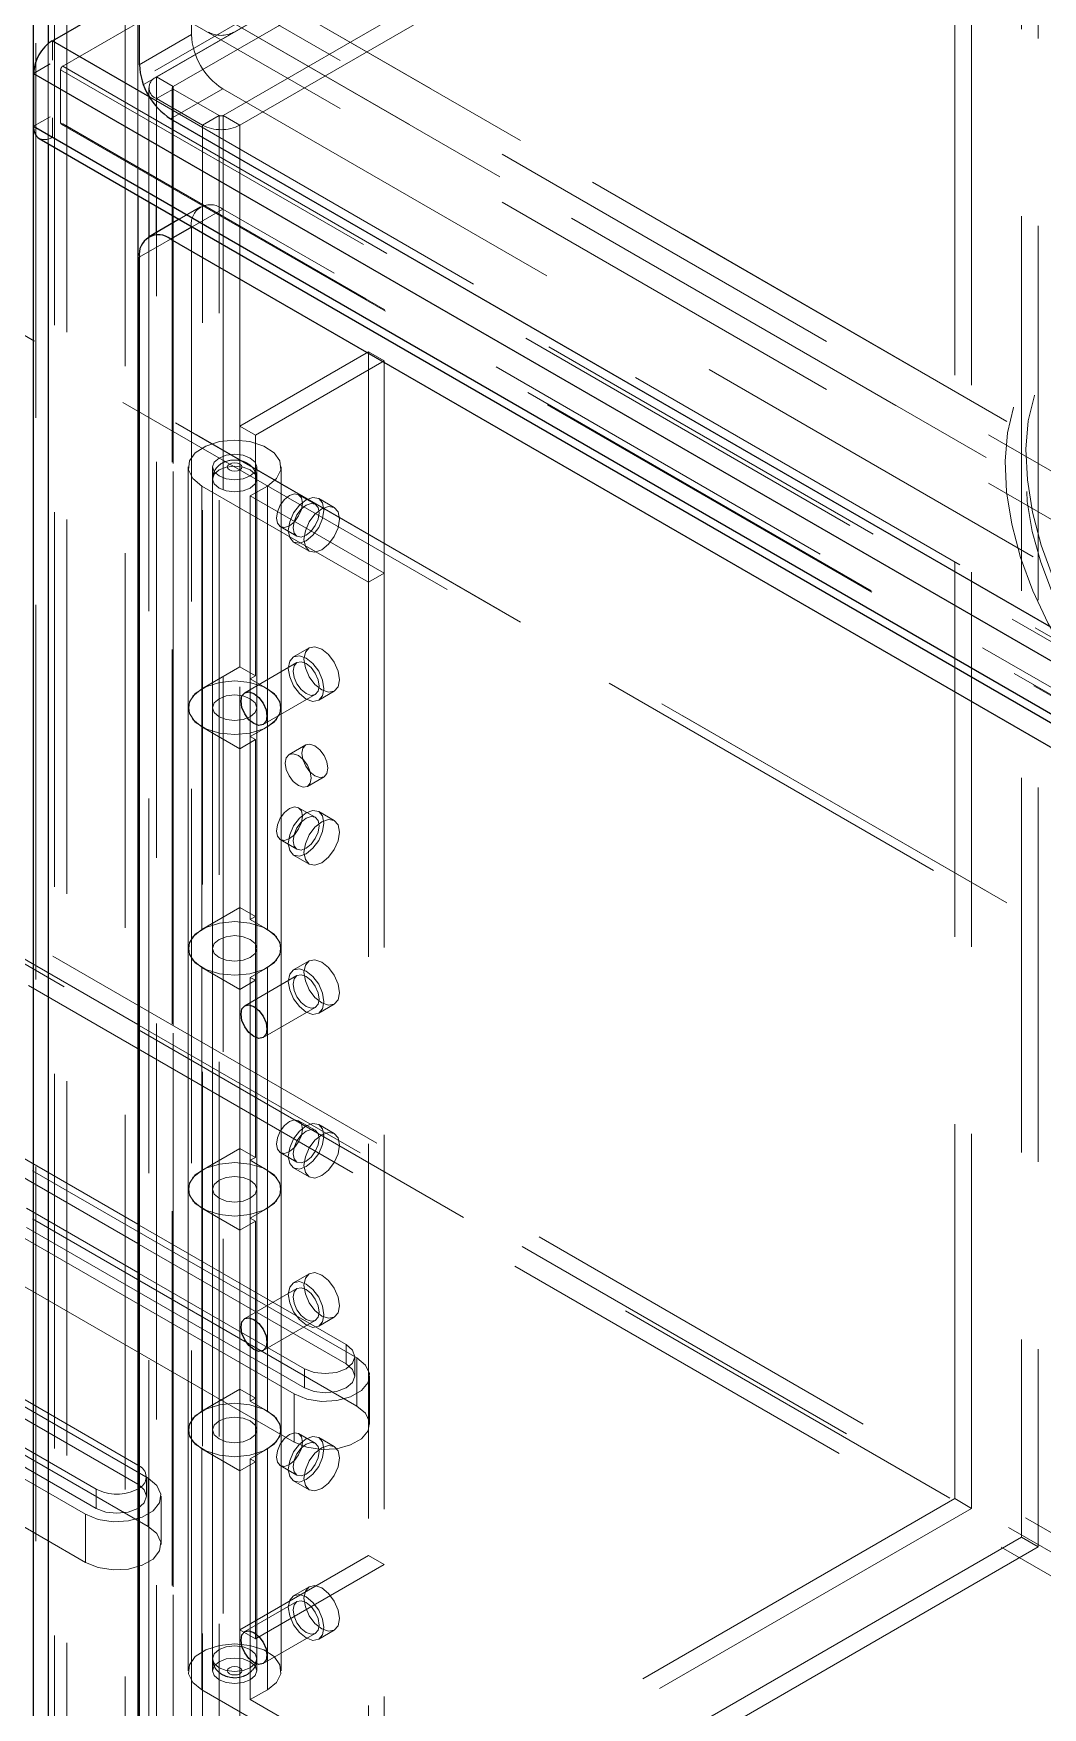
# Model space of a CAD drawing. Header units: millimetres. Extents: x 108 to 5832, y 144 to 4056.
# Drawn here: x 4300.9 to 4369.4, y 2951.1 to 3064.7 of the extents above; entities that cross this region are included whole.
import ezdxf

# ---------------------------------------------------------------- set-up
doc = ezdxf.new("R2010")
doc.units = ezdxf.units.MM
doc.header["$LTSCALE"] = 20
doc.linetypes.add('HIDDEN', pattern=[1.905, 1.27, -0.635])

msp = doc.modelspace()

# ---------------------------------------------------------------- linework, layer by layer
at = {"color": 1, "linetype": 'HIDDEN', "lineweight": 18}
for p, q in [((4302.37, 3451.31), (4302.37, 2941.79)), ((4303.22, 3450.82), (4303.22, 2941.3)), ((4307.18, 3448.53), (4307.18, 2939.01)), ((4301.1, 3445.02), (4301.1, 2935.5)), ((5290.9, 2505.01), (4110.04, 3186.71)), ((5289.49, 2502.56), (4108.62, 3184.26)), ((4311.67, 3180.56), (4311.67, 3064.62)), ((5317.77, 2489.49), (4136.91, 3171.2)), ((5316.36, 2487.05), (4135.49, 3168.75)), ((5289.49, 2473.17), (4108.62, 3154.87)), ((4109.04, 3153.95), (5289.9, 2472.25)), ((5290.9, 2472.35), (4110.04, 3154.05)), ((5344.64, 2472.35), (4180.75, 3144.25)), ((5344.64, 2469.08), (4180.75, 3140.99)), ((4308.03, 2997.46), (4115.83, 3108.41)), ((5281.15, 2437), (4116.97, 3109.07)), ((4116.05, 3107.96), (4308.03, 2997.14)), ((5279.51, 2435), (4116.05, 3106.66)), ((4302.93, 3062.47), (4364.17, 3097.82)), ((4364.17, 3093.9), (4302.93, 3058.55)), ((4363.46, 3093), (4302.23, 3057.65)), ((4363.46, 3093), (4309.3, 3061.74)), ((4364.59, 3092.35), (4310.43, 3061.08)), ((4363.46, 2965.3), (4363.46, 3093)), ((4364.59, 2964.64), (4364.59, 3092.35)), ((4313.82, 3059.12), (4367.99, 3090.39)), ((4367.99, 3090.39), (4367.99, 2962.68)), ((4314.96, 3058.47), (4369.12, 3089.74)), ((4369.12, 3089.74), (4369.12, 2962.03)), ((4308.03, 3067.53), (4308.03, 3053.7)), ((4301.94, 3063.99), (4301.94, 3057.21)), ((4302.23, 3062.88), (4302.23, 3064.19)), ((4311.67, 3064.62), (4308.13, 3062.57)), ((4302.09, 3062.63), (4300.95, 3061.98)), ((5214.25, 2536.05), (4302.79, 3062.23)), ((4302.79, 3058.63), (4302.79, 3062.23)), ((4302.93, 3062.47), (5214.4, 2536.3)), ((4310.43, 3061.08), (4309.3, 3061.74)), ((4309.3, 2934.03), (4309.3, 3061.74)), ((4308.77, 3061), (4308.77, 3053.27)), ((4308.81, 3060.39), (4484.23, 2959.12)), ((4310.43, 3060.92), (4309.3, 3060.27)), ((4310.25, 3058.9), (4313.79, 3060.94)), ((4310.37, 3061), (4310.37, 2933.29)), ((4310.43, 2933.38), (4310.43, 3061.08)), ((4313.54, 3059.12), (4310.43, 3060.92)), ((4310.43, 3060.92), (4310.43, 2933.21)), ((4313.79, 3060.94), (4486.32, 2961.34)), ((4312.41, 3058.47), (4309.3, 3060.27)), ((4309.3, 3052.96), (4309.3, 3060.27)), ((4302.09, 3059.04), (4300.95, 3058.39)), ((4302.23, 3058.96), (4302.23, 3057.65)), ((4302.79, 3058.63), (5214.25, 2532.46)), ((4302.83, 3058.54), (5214.3, 2532.37)), ((5214.4, 2532.38), (4302.93, 3058.55)), ((4313.54, 3059.12), (4312.41, 3058.47)), ((4312.41, 2930.76), (4312.41, 3058.47)), ((4313.54, 2931.42), (4313.54, 3059.12)), ((4313.82, 3059.12), (4314.96, 3058.47)), ((4313.82, 3059.12), (4313.82, 2931.42)), ((4314.96, 3058.47), (4314.96, 3016.17)), ((5214.4, 2531.07), (4302.23, 3057.65)), ((4312.29, 3052.92), (4310.83, 3052.08)), ((4313.79, 3052.78), (4311.71, 3051.57)), ((4486.32, 2953.17), (4313.79, 3052.78)), ((4308.13, 3049.51), (4311.67, 3051.55)), ((4309.3, 2932.56), (4309.3, 3051.2)), ((4311.67, 3051.55), (4311.67, 2935.6)), ((4308.77, 3050.89), (4308.77, 2933.29)), ((4323.69, 3043.1), (4314.96, 3038.06)), ((4324.75, 3042.49), (4316.02, 3037.44)), ((4323.69, 3043.1), (4324.75, 3042.49)), ((4323.69, 3027.46), (4323.69, 3043.1)), ((4324.75, 3028.08), (4324.75, 3042.49)), ((4314.96, 3038.06), (4316.02, 3037.44)), ((4314.96, 3038.06), (4314.96, 3021.73)), ((4316.02, 3037.44), (4316.02, 3021.11)), ((4311.45, 3035.28), (4311.45, 3018.95)), ((4313.1, 3035.28), (4313.1, 3018.95)), ((4313.1, 3034.46), (4313.1, 2954.44)), ((4316.1, 3018.95), (4316.1, 3035.28)), ((4316.1, 2954.44), (4316.1, 3034.46)), ((4317.75, 3018.95), (4317.75, 3035.28)), ((4312.37, 3017.66), (4312.37, 3033.99)), ((4312.37, 3033.99), (4323.69, 3027.46)), ((4315.66, 3033.32), (4316.83, 3033.99)), ((4315.66, 3033.32), (4324.75, 3028.08)), ((4315.66, 3016.99), (4315.66, 3033.32)), ((4316.83, 3033.99), (4316.83, 3017.66)), ((4320.07, 3032.75), (4318.94, 3033.4)), ((4321.36, 3032.53), (4320.3, 3033.14)), ((4317.69, 3031.24), (4318.82, 3030.58)), ((4318.6, 3030.19), (4319.66, 3029.58)), ((4323.69, 3027.46), (4324.75, 3028.08)), ((4323.69, 3027.46), (4323.69, 2945.81)), ((4324.75, 3028.08), (4324.75, 2946.42)), ((4308.03, 2983.91), (4237.32, 3024.73)), ((4234.49, 3023.1), (4308.03, 2980.65)), ((4308.03, 2982.6), (4237.32, 3023.43)), ((4322.88, 2974.85), (4238.02, 3023.83)), ((4319.66, 3023.02), (4318.6, 3022.4)), ((4234.49, 3021.79), (4319.34, 2972.81)), ((4314.96, 3021.73), (4312.37, 3020.24)), ((4314.96, 3021.73), (4316.02, 3021.11)), ((4318.82, 3022.01), (4315.29, 3019.97)), ((4233.78, 3021.38), (4318.63, 2972.4)), ((4322.88, 2971.58), (4238.02, 3020.57)), ((4316.02, 3021.11), (4315.66, 3020.91)), ((4315.66, 3020.91), (4316.83, 3020.24)), ((4312.37, 3020.24), (4312.37, 3003.9)), ((4316.54, 3017.81), (4320.07, 3019.85)), ((4316.83, 3003.9), (4316.83, 3020.24)), ((4320.3, 3019.46), (4321.36, 3020.07)), ((4311.45, 3018.95), (4311.45, 3002.62)), ((4313.1, 3018.95), (4313.1, 3002.62)), ((4316.1, 3002.62), (4316.1, 3018.95)), ((4317.75, 3002.62), (4317.75, 3018.95)), ((4233.78, 3018.12), (4318.63, 2969.13)), ((4314.96, 3016.17), (4312.37, 3017.66)), ((4315.66, 3016.99), (4316.83, 3017.66)), ((4308.03, 2967.58), (4223.17, 3016.57)), ((4314.96, 3016.17), (4316.02, 3016.79)), ((4314.96, 2999.84), (4314.96, 3016.17)), ((4316.02, 3016.79), (4315.66, 3016.99)), ((4315.66, 3016.99), (4315.66, 3004.58)), ((4316.02, 3000.46), (4316.02, 3016.79)), ((4319.42, 3016.43), (4318.29, 3015.78)), ((4220.34, 3014.93), (4305.2, 2965.95)), ((4308.03, 2966.28), (4223.17, 3015.26)), ((4308.73, 2966.68), (4223.88, 3015.67)), ((4319.54, 3013.61), (4320.67, 3014.26)), ((4219.64, 3013.22), (4304.49, 2964.24)), ((4220.34, 3013.63), (4305.2, 2964.64)), ((4308.73, 2963.42), (4223.88, 3012.4)), ((4320.07, 3011.52), (4318.94, 3012.17)), ((4321.36, 3011.3), (4320.3, 3011.91)), ((4219.64, 3009.95), (4304.49, 2960.97)), ((4317.69, 3010.01), (4318.82, 3009.35)), ((4318.6, 3008.96), (4319.66, 3008.35)), ((4312.37, 3003.9), (4314.96, 3005.39)), ((4314.96, 3005.39), (4316.02, 3004.78)), ((4315.66, 3004.58), (4316.02, 3004.78)), ((4315.66, 3004.58), (4316.83, 3003.9)), ((4311.45, 3002.62), (4311.45, 2986.29)), ((4313.1, 3002.62), (4313.1, 2986.29)), ((4316.1, 2986.29), (4316.1, 3002.62)), ((4317.75, 2986.29), (4317.75, 3002.62)), ((4312.37, 2985), (4312.37, 3001.33)), ((4312.37, 3001.33), (4314.96, 2999.84)), ((4315.66, 3000.66), (4316.83, 3001.33)), ((4316.83, 3001.33), (4316.83, 2985)), ((4319.66, 3001.79), (4318.6, 3001.17)), ((4314.96, 2999.84), (4316.02, 3000.46)), ((4318.82, 3000.78), (4315.29, 2998.74)), ((4315.66, 3000.66), (4316.02, 3000.46)), ((4315.66, 2984.33), (4315.66, 3000.66)), ((4316.02, 3000.46), (4316.02, 2988.45)), ((4314.96, 2999.84), (4314.96, 2989.06)), ((4314.96, 2999.84), (4314.96, 2983.51)), ((4316.54, 2996.58), (4320.07, 2998.62)), ((4320.3, 2998.23), (4321.36, 2998.84)), ((5280.01, 2436.35), (4308.13, 2997.4)), ((4308.13, 2997.08), (5279.51, 2436.31)), ((4320.07, 2990.29), (4318.94, 2990.94)), ((4321.36, 2990.07), (4320.3, 2990.68)), ((4314.96, 2989.06), (4312.37, 2987.57)), ((4314.96, 2989.06), (4316.02, 2988.45)), ((4317.69, 2988.78), (4318.82, 2988.12)), ((4316.02, 2988.45), (4315.66, 2988.25)), ((4315.66, 2988.25), (4316.83, 2987.57)), ((4318.6, 2987.73), (4319.66, 2987.12)), ((4312.37, 2987.57), (4312.37, 2971.24)), ((4316.83, 2971.24), (4316.83, 2987.57)), ((4311.45, 2986.29), (4311.45, 2969.96)), ((4313.1, 2986.29), (4313.1, 2969.96)), ((4316.1, 2969.96), (4316.1, 2986.29)), ((4317.75, 2969.96), (4317.75, 2986.29)), ((4314.96, 2983.51), (4312.37, 2985)), ((4315.66, 2984.33), (4316.83, 2985)), ((4316.02, 2984.12), (4315.66, 2984.33)), ((4315.66, 2984.33), (4315.66, 2971.92)), ((4322.17, 2975.75), (4308.13, 2983.85)), ((4314.96, 2983.51), (4316.02, 2984.12)), ((4314.96, 2967.18), (4314.96, 2983.51)), ((4316.02, 2967.79), (4316.02, 2984.12)), ((4322.17, 2974.44), (4308.13, 2982.54)), ((4308.13, 2980.58), (4319.34, 2974.11)), ((4319.66, 2980.56), (4318.6, 2979.94)), ((4318.82, 2979.55), (4315.29, 2977.51)), ((4316.54, 2975.35), (4320.07, 2977.39)), ((4320.3, 2977), (4321.36, 2977.61)), ((4322.17, 2974.44), (4322.17, 2975.75)), ((4319.34, 2972.81), (4319.34, 2974.11)), ((4322.75, 2973.62), (4322.75, 2974.93)), ((4322.88, 2971.58), (4322.88, 2974.85)), ((4323.75, 2970.36), (4323.75, 2973.62)), ((4312.37, 2971.24), (4314.96, 2972.73)), ((4314.96, 2972.73), (4316.02, 2972.12)), ((4315.66, 2971.92), (4316.02, 2972.12)), ((4315.66, 2971.92), (4316.83, 2971.24)), ((4318.63, 2969.13), (4318.63, 2972.4)), ((4311.45, 2969.96), (4311.45, 2953.63)), ((4313.1, 2969.96), (4313.1, 2953.63)), ((4316.1, 2953.63), (4316.1, 2969.96)), ((4317.75, 2953.63), (4317.75, 2969.96)), ((4320.07, 2969.06), (4318.94, 2969.71)), ((4321.36, 2968.84), (4320.3, 2969.45)), ((4312.37, 2952.34), (4312.37, 2968.67)), ((4312.37, 2968.67), (4314.96, 2967.18)), ((4316.83, 2968.67), (4315.66, 2968)), ((4316.83, 2968.67), (4316.83, 2952.34)), ((4314.96, 2967.18), (4316.02, 2967.79)), ((4314.96, 2967.18), (4314.96, 2956.4)), ((4314.96, 2967.18), (4314.96, 2930.76)), ((4315.66, 2968), (4316.02, 2967.79)), ((4315.66, 2951.67), (4315.66, 2968)), ((4316.02, 2967.79), (4316.02, 2955.79)), ((4317.69, 2967.55), (4318.82, 2966.89)), ((4308.61, 2965.46), (4308.61, 2966.77)), ((4308.73, 2963.42), (4308.73, 2966.68)), ((4318.6, 2966.5), (4319.66, 2965.89)), ((4305.2, 2964.64), (4305.2, 2965.95)), ((4309.3, 2934.03), (4363.46, 2965.3)), ((4309.61, 2962.19), (4309.61, 2965.46)), ((4363.46, 2965.3), (4364.59, 2964.64)), ((4304.49, 2960.97), (4304.49, 2964.24)), ((4310.43, 2933.38), (4364.59, 2964.64)), ((4367.99, 2962.68), (4313.82, 2931.42)), ((4369.12, 2962.03), (4367.99, 2962.68)), ((4369.12, 2962.03), (4314.96, 2930.76)), ((4314.96, 2956.4), (4323.69, 2961.44)), ((4316.02, 2955.79), (4324.75, 2960.83)), ((4323.69, 2961.44), (4324.75, 2960.83)), ((4319.66, 2959.33), (4318.6, 2958.71)), ((4318.82, 2958.32), (4315.29, 2956.28)), ((4316.02, 2955.79), (4314.96, 2956.4)), ((4316.54, 2954.12), (4320.07, 2956.16)), ((4320.3, 2955.77), (4321.36, 2956.38)), ((4323.69, 2945.81), (4312.37, 2952.34)), ((4315.66, 2951.67), (4316.83, 2952.34)), ((4324.75, 2946.42), (4315.66, 2951.67))]:
    msp.add_line(p, q, dxfattribs=at)
at = {"color": 7, "linetype": 'Continuous', "lineweight": 25}
for p, q in [((4300.95, 2929.54), (4300.95, 3448.86)), ((4308.13, 3178.52), (4308.13, 3062.57)), ((4302.23, 3064.19), (4308.13, 3067.59)), ((4300.95, 3061.98), (5213.12, 2535.4)), ((4300.95, 3061.98), (4300.95, 3058.39)), ((4300.95, 3058.39), (5213.12, 2531.81)), ((4310.25, 3058.9), (4482.79, 2959.3)), ((4301.33, 3057.56), (5213.5, 2530.98)), ((4308.03, 3053.7), (4308.03, 2938.52)), ((4308.77, 3053.27), (4308.77, 3050.89)), ((4310.83, 3052.08), (4308.75, 3050.88)), ((4482.79, 2951.13), (4310.25, 3050.73)), ((4308.13, 3049.51), (4308.13, 2933.56)), ((4308.13, 2983.85), (4308.03, 2983.91)), ((4308.13, 2982.54), (4308.03, 2982.6)), ((4308.03, 2980.65), (4308.13, 2980.58)), ((4308.13, 2967.52), (4308.03, 2967.58)), ((4308.13, 2966.21), (4308.03, 2966.28)), ((4308.03, 2965.95), (4308.13, 2966.02))]:
    msp.add_line(p, q, dxfattribs=at)
at = {"color": 8, "linetype": 'Continuous', "lineweight": 25}
for p, q in [((4301.94, 3186.22), (4301.94, 3063.99)), ((4302.23, 3064.19), (4308.81, 3060.39)), ((4301.94, 3057.21), (4301.94, 2935.01)), ((4309.3, 3051.2), (4309.3, 3052.96)), ((4311.71, 3051.57), (4310.25, 3050.73)), ((4308.13, 2997.4), (4308.03, 2997.46)), ((4308.03, 2997.14), (4308.13, 2997.08))]:
    msp.add_line(p, q, dxfattribs=at)
at = {"color": 1, "linetype": 'HIDDEN', "lineweight": 18, "flags": 128}
for points in [[(4392.31, 3023.11), (4392.09, 3025.25), (4391.62, 3027.48), (4390.9, 3029.74), (4389.96, 3031.99), (4388.82, 3034.19), (4387.49, 3036.28), (4386.01, 3038.22), (4384.4, 3039.98), (4382.72, 3041.5), (4380.97, 3042.76), (4379.22, 3043.74), (4377.49, 3044.41), (4375.82, 3044.76), (4374.24, 3044.77), (4372.8, 3044.46), (4371.51, 3043.82), (4370.41, 3042.88), (4369.52, 3041.64), (4368.87, 3040.14), (4368.45, 3038.41), (4368.29, 3036.48), (4368.39, 3034.41), (4368.74, 3032.22), (4369.33, 3029.97), (4370.16, 3027.7), (4371.21, 3025.47), (4372.45, 3023.32), (4373.86, 3021.3), (4375.4, 3019.45), (4377.05, 3017.81), (4378.77, 3016.41), (4380.53, 3015.28), (4382.27, 3014.46), (4383.98, 3013.95), (4385.61, 3013.77), (4387.12, 3013.92), (4388.49, 3014.39), (4389.69, 3015.19), (4390.68, 3016.28), (4391.46, 3017.65), (4391.99, 3019.27), (4392.28, 3021.1), (4392.31, 3023.11)], [(4390.9, 3022.3), (4390.68, 3024.43), (4390.2, 3026.66), (4389.49, 3028.92), (4388.55, 3031.18), (4387.4, 3033.37), (4386.07, 3035.46), (4384.59, 3037.41), (4382.99, 3039.16), (4381.3, 3040.68), (4379.56, 3041.95), (4377.81, 3042.92), (4376.07, 3043.59), (4374.4, 3043.94), (4372.83, 3043.96), (4371.38, 3043.64), (4370.1, 3043.01), (4369, 3042.06), (4368.11, 3040.82), (4367.45, 3039.32), (4367.04, 3037.59), (4366.88, 3035.67), (4366.97, 3033.59), (4367.32, 3031.4), (4367.92, 3029.15), (4368.75, 3026.89), (4369.8, 3024.66), (4371.04, 3022.51), (4372.44, 3020.48), (4373.99, 3018.63), (4375.64, 3016.99), (4377.36, 3015.59), (4379.11, 3014.47), (4380.86, 3013.64), (4382.57, 3013.13), (4384.19, 3012.95), (4385.71, 3013.1), (4387.08, 3013.58), (4388.27, 3014.37), (4389.27, 3015.46), (4390.04, 3016.84), (4390.58, 3018.46), (4390.87, 3020.29), (4390.9, 3022.3)], [(4389.49, 3023.02), (4389.28, 3025), (4388.82, 3027.07), (4388.13, 3029.16), (4387.23, 3031.24), (4386.13, 3033.26), (4384.86, 3035.16), (4383.45, 3036.9), (4381.93, 3038.45), (4380.35, 3039.77), (4378.73, 3040.82), (4377.11, 3041.58), (4375.54, 3042.03), (4374.04, 3042.16), (4372.66, 3041.98), (4371.42, 3041.47), (4370.36, 3040.67), (4369.5, 3039.57), (4368.86, 3038.22), (4368.45, 3036.64), (4368.29, 3034.86), (4368.38, 3032.94), (4368.72, 3030.91), (4369.29, 3028.83), (4370.09, 3026.73), (4371.09, 3024.68), (4372.28, 3022.72), (4373.62, 3020.89), (4375.09, 3019.24), (4376.65, 3017.8), (4378.26, 3016.62), (4379.88, 3015.71), (4381.48, 3015.1), (4383.02, 3014.81), (4384.46, 3014.83), (4385.78, 3015.18), (4386.93, 3015.83), (4387.89, 3016.79), (4388.64, 3018.01), (4389.17, 3019.49), (4389.45, 3021.17), (4389.49, 3023.02)], [(4312.37, 3033.99), (4311.76, 3034.49), (4311.47, 3035.08), (4311.53, 3035.69), (4311.93, 3036.25), (4312.64, 3036.7), (4313.56, 3037), (4314.6, 3037.1), (4315.64, 3037), (4316.57, 3036.7), (4317.27, 3036.25), (4317.67, 3035.69), (4317.73, 3035.08), (4317.44, 3034.49), (4316.83, 3033.99)], [(4313.54, 3035.89), (4313.22, 3035.61), (4313.1, 3035.28), (4313.22, 3034.95), (4313.54, 3034.67), (4314.03, 3034.48), (4314.6, 3034.41), (4315.18, 3034.48), (4315.66, 3034.67), (4315.99, 3034.95), (4316.1, 3035.28), (4315.99, 3035.61), (4315.66, 3035.89), (4315.18, 3036.08), (4314.6, 3036.15), (4314.03, 3036.08), (4313.54, 3035.89)], [(4315.66, 3035.08), (4315.99, 3034.8), (4316.1, 3034.46), (4315.99, 3034.13), (4315.66, 3033.85), (4315.18, 3033.66), (4314.6, 3033.6), (4314.03, 3033.66), (4313.54, 3033.85), (4313.22, 3034.13), (4313.1, 3034.46), (4313.22, 3034.8), (4313.54, 3035.08), (4314.03, 3035.26), (4314.6, 3035.33), (4315.18, 3035.26), (4315.66, 3035.08)], [(4314.96, 3035.08), (4314.79, 3035.01), (4314.6, 3034.99), (4314.41, 3035.01), (4314.25, 3035.08), (4314.14, 3035.17), (4314.1, 3035.28), (4314.14, 3035.39), (4314.25, 3035.48), (4314.41, 3035.55), (4314.6, 3035.57), (4314.79, 3035.55), (4314.96, 3035.48), (4315.06, 3035.39), (4315.1, 3035.28), (4315.06, 3035.17), (4314.96, 3035.08)], [(4319.2, 3032.83), (4319.13, 3033.18), (4318.94, 3033.4), (4318.65, 3033.46), (4318.31, 3033.34), (4317.98, 3033.07), (4317.69, 3032.68), (4317.5, 3032.24), (4317.43, 3031.81), (4317.5, 3031.46), (4317.69, 3031.24), (4317.98, 3031.18), (4318.31, 3031.3), (4318.65, 3031.57), (4318.94, 3031.96), (4319.13, 3032.4), (4319.2, 3032.83)], [(4318.24, 3030.97), (4318.34, 3031.56), (4318.6, 3032.16), (4318.99, 3032.68), (4319.45, 3033.05), (4319.91, 3033.21), (4320.3, 3033.14), (4320.56, 3032.84), (4320.65, 3032.36), (4320.56, 3031.78), (4320.3, 3031.18), (4319.91, 3030.65), (4319.45, 3030.28), (4318.99, 3030.12), (4318.6, 3030.19), (4318.34, 3030.49), (4318.24, 3030.97)], [(4319.45, 3032.69), (4319.11, 3032.41), (4318.82, 3032.03), (4318.63, 3031.59), (4318.56, 3031.16), (4318.63, 3030.8), (4318.82, 3030.58), (4319.11, 3030.53), (4319.45, 3030.65), (4319.78, 3030.92), (4320.07, 3031.31), (4320.26, 3031.75), (4320.33, 3032.18), (4320.26, 3032.53), (4320.07, 3032.75), (4319.78, 3032.8), (4319.45, 3032.69)], [(4319.3, 3030.36), (4319.4, 3030.94), (4319.66, 3031.55), (4320.05, 3032.07), (4320.51, 3032.44), (4320.97, 3032.6), (4321.36, 3032.53), (4321.62, 3032.23), (4321.71, 3031.75), (4321.62, 3031.16), (4321.36, 3030.56), (4320.97, 3030.04), (4320.51, 3029.67), (4320.05, 3029.51), (4319.66, 3029.58), (4319.4, 3029.88), (4319.3, 3030.36)], [(4321.71, 3020.85), (4321.62, 3021.43), (4321.36, 3022.03), (4320.97, 3022.56), (4320.51, 3022.93), (4320.05, 3023.09), (4319.66, 3023.02), (4319.4, 3022.72), (4319.3, 3022.24), (4319.4, 3021.65), (4319.66, 3021.05), (4320.05, 3020.53), (4320.51, 3020.16), (4320.97, 3020), (4321.36, 3020.07), (4321.62, 3020.37), (4321.71, 3020.85)], [(4320.65, 3020.24), (4320.56, 3020.82), (4320.3, 3021.42), (4319.91, 3021.95), (4319.45, 3022.32), (4318.99, 3022.48), (4318.6, 3022.4), (4318.34, 3022.1), (4318.24, 3021.62), (4318.34, 3021.04), (4318.6, 3020.44), (4318.99, 3019.91), (4319.45, 3019.54), (4319.91, 3019.38), (4320.3, 3019.46), (4320.56, 3019.76), (4320.65, 3020.24)], [(4318.56, 3021.44), (4318.63, 3021.79), (4318.82, 3022.01), (4319.11, 3022.07), (4319.45, 3021.95), (4319.78, 3021.68), (4320.07, 3021.29), (4320.26, 3020.85), (4320.33, 3020.42), (4320.26, 3020.07), (4320.07, 3019.85), (4319.78, 3019.79), (4319.45, 3019.91), (4319.11, 3020.18), (4318.82, 3020.57), (4318.63, 3021.01), (4318.56, 3021.44)], [(4316.83, 3017.66), (4317.44, 3018.16), (4317.73, 3018.75), (4317.67, 3019.35), (4317.27, 3019.92), (4316.57, 3020.37), (4315.64, 3020.67), (4314.6, 3020.77), (4313.56, 3020.67), (4312.64, 3020.37), (4311.93, 3019.92), (4311.53, 3019.35), (4311.47, 3018.75), (4311.76, 3018.16), (4312.37, 3017.66)], [(4316.83, 3020.24), (4317.44, 3019.74), (4317.73, 3019.15), (4317.67, 3018.55), (4317.27, 3017.98), (4316.57, 3017.53), (4315.64, 3017.23), (4314.6, 3017.13), (4313.56, 3017.23), (4312.64, 3017.53), (4311.93, 3017.98), (4311.53, 3018.55), (4311.47, 3019.15), (4311.76, 3019.74), (4312.37, 3020.24)], [(4313.54, 3019.56), (4314.03, 3019.75), (4314.6, 3019.82), (4315.18, 3019.75), (4315.66, 3019.56), (4315.99, 3019.28), (4316.1, 3018.95), (4315.99, 3018.62), (4315.66, 3018.34), (4315.18, 3018.15), (4314.6, 3018.08), (4314.03, 3018.15), (4313.54, 3018.34), (4313.22, 3018.62), (4313.1, 3018.95), (4313.22, 3019.28), (4313.54, 3019.56)], [(4315.66, 3019.56), (4315.18, 3019.75), (4314.6, 3019.82), (4314.03, 3019.75), (4313.54, 3019.56), (4313.22, 3019.28), (4313.1, 3018.95), (4313.22, 3018.62), (4313.54, 3018.34), (4314.03, 3018.15), (4314.6, 3018.08), (4315.18, 3018.15), (4315.66, 3018.34), (4315.99, 3018.62), (4316.1, 3018.95), (4315.99, 3019.28), (4315.66, 3019.56)], [(4320.93, 3014.84), (4320.86, 3015.27), (4320.67, 3015.71), (4320.38, 3016.09), (4320.05, 3016.37), (4319.71, 3016.49), (4319.42, 3016.43), (4319.23, 3016.21), (4319.16, 3015.86), (4319.23, 3015.43), (4319.42, 3014.99), (4319.71, 3014.6), (4320.05, 3014.33), (4320.38, 3014.21), (4320.67, 3014.26), (4320.86, 3014.48), (4320.93, 3014.84)], [(4319.8, 3014.18), (4319.73, 3014.61), (4319.54, 3015.05), (4319.25, 3015.44), (4318.92, 3015.71), (4318.58, 3015.83), (4318.29, 3015.78), (4318.1, 3015.56), (4318.03, 3015.2), (4318.1, 3014.77), (4318.29, 3014.33), (4318.58, 3013.95), (4318.92, 3013.67), (4319.25, 3013.56), (4319.54, 3013.61), (4319.73, 3013.83), (4319.8, 3014.18)], [(4319.2, 3011.6), (4319.13, 3011.95), (4318.94, 3012.17), (4318.65, 3012.23), (4318.31, 3012.11), (4317.98, 3011.84), (4317.69, 3011.45), (4317.5, 3011.01), (4317.43, 3010.58), (4317.5, 3010.23), (4317.69, 3010.01), (4317.98, 3009.95), (4318.31, 3010.07), (4318.65, 3010.34), (4318.94, 3010.73), (4319.13, 3011.17), (4319.2, 3011.6)], [(4318.24, 3009.74), (4318.34, 3010.33), (4318.6, 3010.93), (4318.99, 3011.45), (4319.45, 3011.82), (4319.91, 3011.98), (4320.3, 3011.91), (4320.56, 3011.61), (4320.65, 3011.13), (4320.56, 3010.55), (4320.3, 3009.95), (4319.91, 3009.42), (4319.45, 3009.05), (4318.99, 3008.89), (4318.6, 3008.96), (4318.34, 3009.26), (4318.24, 3009.74)], [(4319.45, 3011.46), (4319.11, 3011.18), (4318.82, 3010.8), (4318.63, 3010.36), (4318.56, 3009.93), (4318.63, 3009.57), (4318.82, 3009.35), (4319.11, 3009.3), (4319.45, 3009.42), (4319.78, 3009.69), (4320.07, 3010.08), (4320.26, 3010.52), (4320.33, 3010.95), (4320.26, 3011.3), (4320.07, 3011.52), (4319.78, 3011.57), (4319.45, 3011.46)], [(4319.3, 3009.13), (4319.4, 3009.71), (4319.66, 3010.32), (4320.05, 3010.84), (4320.51, 3011.21), (4320.97, 3011.37), (4321.36, 3011.3), (4321.62, 3011), (4321.71, 3010.52), (4321.62, 3009.93), (4321.36, 3009.33), (4320.97, 3008.81), (4320.51, 3008.44), (4320.05, 3008.28), (4319.66, 3008.35), (4319.4, 3008.65), (4319.3, 3009.13)], [(4312.37, 3001.33), (4311.76, 3001.83), (4311.47, 3002.42), (4311.53, 3003.02), (4311.93, 3003.59), (4312.64, 3004.04), (4313.56, 3004.34), (4314.6, 3004.44), (4315.64, 3004.34), (4316.57, 3004.04), (4317.27, 3003.59), (4317.67, 3003.02), (4317.73, 3002.42), (4317.44, 3001.83), (4316.83, 3001.33)], [(4312.37, 3003.9), (4311.76, 3003.41), (4311.47, 3002.82), (4311.53, 3002.21), (4311.93, 3001.65), (4312.64, 3001.2), (4313.56, 3000.9), (4314.6, 3000.8), (4315.64, 3000.9), (4316.57, 3001.2), (4317.27, 3001.65), (4317.67, 3002.21), (4317.73, 3002.82), (4317.44, 3003.41), (4316.83, 3003.9)], [(4313.54, 3003.23), (4313.22, 3002.95), (4313.1, 3002.62), (4313.22, 3002.29), (4313.54, 3002.01), (4314.03, 3001.82), (4314.6, 3001.75), (4315.18, 3001.82), (4315.66, 3002.01), (4315.99, 3002.29), (4316.1, 3002.62), (4315.99, 3002.95), (4315.66, 3003.23), (4315.18, 3003.42), (4314.6, 3003.49), (4314.03, 3003.42), (4313.54, 3003.23)], [(4315.66, 3003.23), (4315.99, 3002.95), (4316.1, 3002.62), (4315.99, 3002.29), (4315.66, 3002.01), (4315.18, 3001.82), (4314.6, 3001.75), (4314.03, 3001.82), (4313.54, 3002.01), (4313.22, 3002.29), (4313.1, 3002.62), (4313.22, 3002.95), (4313.54, 3003.23), (4314.03, 3003.42), (4314.6, 3003.49), (4315.18, 3003.42), (4315.66, 3003.23)], [(4320.65, 2999.01), (4320.56, 2999.59), (4320.3, 3000.19), (4319.91, 3000.72), (4319.45, 3001.09), (4318.99, 3001.25), (4318.6, 3001.17), (4318.34, 3000.87), (4318.24, 3000.39), (4318.34, 2999.81), (4318.6, 2999.21), (4318.99, 2998.68), (4319.45, 2998.31), (4319.91, 2998.15), (4320.3, 2998.23), (4320.56, 2998.53), (4320.65, 2999.01)], [(4321.71, 2999.62), (4321.62, 3000.2), (4321.36, 3000.8), (4320.97, 3001.33), (4320.51, 3001.7), (4320.05, 3001.86), (4319.66, 3001.79), (4319.4, 3001.49), (4319.3, 3001.01), (4319.4, 3000.42), (4319.66, 2999.82), (4320.05, 2999.3), (4320.51, 2998.93), (4320.97, 2998.77), (4321.36, 2998.84), (4321.62, 2999.14), (4321.71, 2999.62)], [(4318.56, 3000.21), (4318.63, 3000.56), (4318.82, 3000.78), (4319.11, 3000.84), (4319.45, 3000.72), (4319.78, 3000.45), (4320.07, 3000.06), (4320.26, 2999.62), (4320.33, 2999.19), (4320.26, 2998.84), (4320.07, 2998.62), (4319.78, 2998.56), (4319.45, 2998.68), (4319.11, 2998.95), (4318.82, 2999.34), (4318.63, 2999.78), (4318.56, 3000.21)], [(4319.2, 2990.37), (4319.13, 2990.72), (4318.94, 2990.94), (4318.65, 2991), (4318.31, 2990.88), (4317.98, 2990.61), (4317.69, 2990.22), (4317.5, 2989.78), (4317.43, 2989.35), (4317.5, 2989), (4317.69, 2988.78), (4317.98, 2988.72), (4318.31, 2988.84), (4318.65, 2989.11), (4318.94, 2989.5), (4319.13, 2989.94), (4319.2, 2990.37)], [(4318.24, 2988.51), (4318.34, 2989.1), (4318.6, 2989.7), (4318.99, 2990.22), (4319.45, 2990.59), (4319.91, 2990.75), (4320.3, 2990.68), (4320.56, 2990.38), (4320.65, 2989.9), (4320.56, 2989.32), (4320.3, 2988.72), (4319.91, 2988.19), (4319.45, 2987.82), (4318.99, 2987.66), (4318.6, 2987.73), (4318.34, 2988.03), (4318.24, 2988.51)], [(4319.45, 2990.23), (4319.11, 2989.95), (4318.82, 2989.57), (4318.63, 2989.13), (4318.56, 2988.7), (4318.63, 2988.34), (4318.82, 2988.12), (4319.11, 2988.07), (4319.45, 2988.19), (4319.78, 2988.46), (4320.07, 2988.85), (4320.26, 2989.29), (4320.33, 2989.72), (4320.26, 2990.07), (4320.07, 2990.29), (4319.78, 2990.34), (4319.45, 2990.23)], [(4319.3, 2987.9), (4319.4, 2988.48), (4319.66, 2989.09), (4320.05, 2989.61), (4320.51, 2989.98), (4320.97, 2990.14), (4321.36, 2990.07), (4321.62, 2989.77), (4321.71, 2989.29), (4321.62, 2988.7), (4321.36, 2988.1), (4320.97, 2987.58), (4320.51, 2987.21), (4320.05, 2987.05), (4319.66, 2987.12), (4319.4, 2987.42), (4319.3, 2987.9)], [(4316.83, 2985), (4317.44, 2985.5), (4317.73, 2986.08), (4317.67, 2986.69), (4317.27, 2987.26), (4316.57, 2987.71), (4315.64, 2988), (4314.6, 2988.11), (4313.56, 2988), (4312.64, 2987.71), (4311.93, 2987.26), (4311.53, 2986.69), (4311.47, 2986.08), (4311.76, 2985.5), (4312.37, 2985)], [(4316.83, 2987.57), (4317.44, 2987.08), (4317.73, 2986.49), (4317.67, 2985.88), (4317.27, 2985.32), (4316.57, 2984.87), (4315.64, 2984.57), (4314.6, 2984.47), (4313.56, 2984.57), (4312.64, 2984.87), (4311.93, 2985.32), (4311.53, 2985.88), (4311.47, 2986.49), (4311.76, 2987.08), (4312.37, 2987.57)], [(4313.54, 2986.9), (4314.03, 2987.09), (4314.6, 2987.15), (4315.18, 2987.09), (4315.66, 2986.9), (4315.99, 2986.62), (4316.1, 2986.29), (4315.99, 2985.96), (4315.66, 2985.68), (4315.18, 2985.49), (4314.6, 2985.42), (4314.03, 2985.49), (4313.54, 2985.68), (4313.22, 2985.96), (4313.1, 2986.29), (4313.22, 2986.62), (4313.54, 2986.9)], [(4315.66, 2986.9), (4315.18, 2987.09), (4314.6, 2987.15), (4314.03, 2987.09), (4313.54, 2986.9), (4313.22, 2986.62), (4313.1, 2986.29), (4313.22, 2985.96), (4313.54, 2985.68), (4314.03, 2985.49), (4314.6, 2985.42), (4315.18, 2985.49), (4315.66, 2985.68), (4315.99, 2985.96), (4316.1, 2986.29), (4315.99, 2986.62), (4315.66, 2986.9)], [(4320.65, 2977.78), (4320.56, 2978.36), (4320.3, 2978.96), (4319.91, 2979.49), (4319.45, 2979.86), (4318.99, 2980.02), (4318.6, 2979.94), (4318.34, 2979.64), (4318.24, 2979.16), (4318.34, 2978.58), (4318.6, 2977.98), (4318.99, 2977.45), (4319.45, 2977.08), (4319.91, 2976.92), (4320.3, 2977), (4320.56, 2977.3), (4320.65, 2977.78)], [(4321.71, 2978.39), (4321.62, 2978.97), (4321.36, 2979.57), (4320.97, 2980.1), (4320.51, 2980.47), (4320.05, 2980.63), (4319.66, 2980.56), (4319.4, 2980.26), (4319.3, 2979.78), (4319.4, 2979.19), (4319.66, 2978.59), (4320.05, 2978.07), (4320.51, 2977.69), (4320.97, 2977.54), (4321.36, 2977.61), (4321.62, 2977.91), (4321.71, 2978.39)], [(4318.56, 2978.98), (4318.63, 2979.33), (4318.82, 2979.55), (4319.11, 2979.61), (4319.45, 2979.49), (4319.78, 2979.22), (4320.07, 2978.83), (4320.26, 2978.39), (4320.33, 2977.96), (4320.26, 2977.61), (4320.07, 2977.39), (4319.78, 2977.33), (4319.45, 2977.45), (4319.11, 2977.72), (4318.82, 2978.11), (4318.63, 2978.55), (4318.56, 2978.98)], [(4319.34, 2974.11), (4319.99, 2973.86), (4320.75, 2973.78), (4321.52, 2973.86), (4322.17, 2974.11), (4322.6, 2974.49), (4322.75, 2974.93), (4322.6, 2975.37), (4322.17, 2975.75)], [(4318.63, 2972.4), (4319.49, 2972.05), (4320.49, 2971.9), (4321.53, 2971.95), (4322.47, 2972.21), (4323.21, 2972.63), (4323.65, 2973.18), (4323.74, 2973.78), (4323.47, 2974.36), (4322.88, 2974.85)], [(4319.34, 2972.81), (4319.99, 2972.56), (4320.75, 2972.47), (4321.52, 2972.56), (4322.17, 2972.81), (4322.6, 2973.18), (4322.75, 2973.62), (4322.6, 2974.07), (4322.17, 2974.44)], [(4312.37, 2968.67), (4311.76, 2969.17), (4311.47, 2969.75), (4311.53, 2970.36), (4311.93, 2970.92), (4312.64, 2971.38), (4313.56, 2971.67), (4314.6, 2971.78), (4315.64, 2971.67), (4316.57, 2971.38), (4317.27, 2970.92), (4317.67, 2970.36), (4317.73, 2969.75), (4317.44, 2969.17), (4316.83, 2968.67)], [(4312.37, 2971.24), (4311.76, 2970.75), (4311.47, 2970.16), (4311.53, 2969.55), (4311.93, 2968.99), (4312.64, 2968.54), (4313.56, 2968.24), (4314.6, 2968.14), (4315.64, 2968.24), (4316.57, 2968.54), (4317.27, 2968.99), (4317.67, 2969.55), (4317.73, 2970.16), (4317.44, 2970.75), (4316.83, 2971.24)], [(4313.54, 2970.57), (4313.22, 2970.29), (4313.1, 2969.96), (4313.22, 2969.63), (4313.54, 2969.35), (4314.03, 2969.16), (4314.6, 2969.09), (4315.18, 2969.16), (4315.66, 2969.35), (4315.99, 2969.63), (4316.1, 2969.96), (4315.99, 2970.29), (4315.66, 2970.57), (4315.18, 2970.76), (4314.6, 2970.82), (4314.03, 2970.76), (4313.54, 2970.57)], [(4315.66, 2970.57), (4315.99, 2970.29), (4316.1, 2969.96), (4315.99, 2969.63), (4315.66, 2969.35), (4315.18, 2969.16), (4314.6, 2969.09), (4314.03, 2969.16), (4313.54, 2969.35), (4313.22, 2969.63), (4313.1, 2969.96), (4313.22, 2970.29), (4313.54, 2970.57), (4314.03, 2970.76), (4314.6, 2970.82), (4315.18, 2970.76), (4315.66, 2970.57)], [(4318.63, 2969.13), (4319.49, 2968.79), (4320.49, 2968.63), (4321.53, 2968.69), (4322.47, 2968.94), (4323.21, 2969.36), (4323.65, 2969.91), (4323.74, 2970.51), (4323.47, 2971.09), (4322.88, 2971.58)], [(4319.2, 2969.14), (4319.13, 2969.49), (4318.94, 2969.71), (4318.65, 2969.77), (4318.31, 2969.65), (4317.98, 2969.38), (4317.69, 2968.99), (4317.5, 2968.55), (4317.43, 2968.12), (4317.5, 2967.77), (4317.69, 2967.55), (4317.98, 2967.49), (4318.31, 2967.61), (4318.65, 2967.88), (4318.94, 2968.27), (4319.13, 2968.71), (4319.2, 2969.14)], [(4318.24, 2967.28), (4318.34, 2967.87), (4318.6, 2968.47), (4318.99, 2968.99), (4319.45, 2969.36), (4319.91, 2969.52), (4320.3, 2969.45), (4320.56, 2969.15), (4320.65, 2968.67), (4320.56, 2968.09), (4320.3, 2967.49), (4319.91, 2966.96), (4319.45, 2966.59), (4318.99, 2966.43), (4318.6, 2966.5), (4318.34, 2966.8), (4318.24, 2967.28)], [(4319.45, 2969), (4319.11, 2968.72), (4318.82, 2968.34), (4318.63, 2967.9), (4318.56, 2967.47), (4318.63, 2967.11), (4318.82, 2966.89), (4319.11, 2966.84), (4319.45, 2966.96), (4319.78, 2967.23), (4320.07, 2967.62), (4320.26, 2968.06), (4320.33, 2968.49), (4320.26, 2968.84), (4320.07, 2969.06), (4319.78, 2969.11), (4319.45, 2969)], [(4319.3, 2966.67), (4319.4, 2967.25), (4319.66, 2967.86), (4320.05, 2968.38), (4320.51, 2968.75), (4320.97, 2968.91), (4321.36, 2968.84), (4321.62, 2968.54), (4321.71, 2968.06), (4321.62, 2967.47), (4321.36, 2966.87), (4320.97, 2966.35), (4320.51, 2965.98), (4320.05, 2965.82), (4319.66, 2965.89), (4319.4, 2966.19), (4319.3, 2966.67)], [(4304.49, 2964.24), (4305.34, 2963.89), (4306.35, 2963.73), (4307.39, 2963.79), (4308.33, 2964.04), (4309.07, 2964.47), (4309.51, 2965.01), (4309.6, 2965.61), (4309.33, 2966.19), (4308.73, 2966.68)], [(4305.2, 2964.64), (4305.85, 2964.39), (4306.61, 2964.31), (4307.38, 2964.39), (4308.03, 2964.64), (4308.46, 2965.02), (4308.61, 2965.46), (4308.46, 2965.9), (4308.13, 2966.21)], [(4304.49, 2960.97), (4305.34, 2960.62), (4306.35, 2960.47), (4307.39, 2960.52), (4308.33, 2960.78), (4309.07, 2961.2), (4309.51, 2961.75), (4309.6, 2962.34), (4309.33, 2962.93), (4308.73, 2963.42)], [(4321.71, 2957.16), (4321.62, 2957.74), (4321.36, 2958.34), (4320.97, 2958.87), (4320.51, 2959.24), (4320.05, 2959.4), (4319.66, 2959.33), (4319.4, 2959.03), (4319.3, 2958.55), (4319.4, 2957.96), (4319.66, 2957.36), (4320.05, 2956.84), (4320.51, 2956.46), (4320.97, 2956.31), (4321.36, 2956.38), (4321.62, 2956.68), (4321.71, 2957.16)], [(4320.65, 2956.55), (4320.56, 2957.13), (4320.3, 2957.73), (4319.91, 2958.26), (4319.45, 2958.63), (4318.99, 2958.79), (4318.6, 2958.71), (4318.34, 2958.41), (4318.24, 2957.93), (4318.34, 2957.35), (4318.6, 2956.75), (4318.99, 2956.22), (4319.45, 2955.85), (4319.91, 2955.69), (4320.3, 2955.77), (4320.56, 2956.07), (4320.65, 2956.55)], [(4318.56, 2957.75), (4318.63, 2958.1), (4318.82, 2958.32), (4319.11, 2958.38), (4319.45, 2958.26), (4319.78, 2957.99), (4320.07, 2957.6), (4320.26, 2957.16), (4320.33, 2956.73), (4320.26, 2956.38), (4320.07, 2956.16), (4319.78, 2956.1), (4319.45, 2956.22), (4319.11, 2956.49), (4318.82, 2956.88), (4318.63, 2957.32), (4318.56, 2957.75)], [(4316.83, 2952.34), (4317.44, 2952.84), (4317.73, 2953.42), (4317.67, 2954.03), (4317.27, 2954.59), (4316.57, 2955.05), (4315.64, 2955.34), (4314.6, 2955.45), (4313.56, 2955.34), (4312.64, 2955.05), (4311.93, 2954.59), (4311.53, 2954.03), (4311.47, 2953.42), (4311.76, 2952.84), (4312.37, 2952.34)], [(4315.66, 2955.06), (4315.18, 2955.24), (4314.6, 2955.31), (4314.03, 2955.24), (4313.54, 2955.06), (4313.22, 2954.77), (4313.1, 2954.44), (4313.22, 2954.11), (4313.54, 2953.83), (4314.03, 2953.64), (4314.6, 2953.58), (4315.18, 2953.64), (4315.66, 2953.83), (4315.99, 2954.11), (4316.1, 2954.44), (4315.99, 2954.77), (4315.66, 2955.06)], [(4313.54, 2954.24), (4314.03, 2954.43), (4314.6, 2954.49), (4315.18, 2954.43), (4315.66, 2954.24), (4315.99, 2953.96), (4316.1, 2953.63), (4315.99, 2953.3), (4315.66, 2953.01), (4315.18, 2952.83), (4314.6, 2952.76), (4314.03, 2952.83), (4313.54, 2953.01), (4313.22, 2953.3), (4313.1, 2953.63), (4313.22, 2953.96), (4313.54, 2954.24)], [(4314.96, 2953.42), (4315.06, 2953.52), (4315.1, 2953.63), (4315.06, 2953.74), (4314.96, 2953.83), (4314.79, 2953.89), (4314.6, 2953.92), (4314.41, 2953.89), (4314.25, 2953.83), (4314.14, 2953.74), (4314.1, 2953.63), (4314.14, 2953.52), (4314.25, 2953.42), (4314.41, 2953.36), (4314.6, 2953.34), (4314.79, 2953.36), (4314.96, 2953.42)]]:
    msp.add_lwpolyline(points, dxfattribs=at)
at = {"color": 7, "linetype": 'Continuous', "lineweight": 25, "flags": 128}
for points in [[(4315.03, 3019.4), (4315.09, 3019.75), (4315.29, 3019.97), (4315.57, 3020.03), (4315.91, 3019.91), (4316.25, 3019.64), (4316.54, 3019.25), (4316.73, 3018.81), (4316.79, 3018.38), (4316.73, 3018.03), (4316.54, 3017.81), (4316.25, 3017.75), (4315.91, 3017.87), (4315.57, 3018.14), (4315.29, 3018.53), (4315.09, 3018.97), (4315.03, 3019.4)], [(4315.03, 2998.17), (4315.09, 2998.52), (4315.29, 2998.74), (4315.57, 2998.8), (4315.91, 2998.68), (4316.25, 2998.41), (4316.54, 2998.02), (4316.73, 2997.58), (4316.79, 2997.15), (4316.73, 2996.8), (4316.54, 2996.58), (4316.25, 2996.52), (4315.91, 2996.64), (4315.57, 2996.91), (4315.29, 2997.3), (4315.09, 2997.74), (4315.03, 2998.17)], [(4315.03, 2976.94), (4315.09, 2977.29), (4315.29, 2977.51), (4315.57, 2977.57), (4315.91, 2977.45), (4316.25, 2977.18), (4316.54, 2976.79), (4316.73, 2976.35), (4316.79, 2975.92), (4316.73, 2975.57), (4316.54, 2975.35), (4316.25, 2975.29), (4315.91, 2975.41), (4315.57, 2975.68), (4315.29, 2976.07), (4315.09, 2976.51), (4315.03, 2976.94)], [(4315.03, 2955.71), (4315.09, 2956.06), (4315.29, 2956.28), (4315.57, 2956.34), (4315.91, 2956.22), (4316.25, 2955.95), (4316.54, 2955.56), (4316.73, 2955.12), (4316.79, 2954.69), (4316.73, 2954.34), (4316.54, 2954.12), (4316.25, 2954.06), (4315.91, 2954.18), (4315.57, 2954.45), (4315.29, 2954.84), (4315.09, 2955.28), (4315.03, 2955.71)]]:
    msp.add_lwpolyline(points, dxfattribs=at)
at = {"color": 7, "linetype": 'Continuous', "lineweight": 25}
for centre, radius, start, end in [((4303.72, 3061.86), 2.77, 122.6052, 177.3948), ((4312.74, 3062.78), 4.61, 182.6068, 237.3932), ((4301.84, 3058.29), 0.887, 173.7009, 234.9897), ((4309.43, 3049.72), 1.31, 50.7968, 189.2119)]:
    msp.add_arc(centre, radius, start, end, dxfattribs=at)
at = {"color": 1, "linetype": 'HIDDEN', "lineweight": 18}
for centre, radius, start, end in [((4316.27, 3064.82), 4.61, 182.6068, 237.3932), ((4313.68, 3066.4), 1.84, 242.6093, 297.3923), ((4303.1, 3062.21), 0.307, 122.6186, 177.3863), ((4309.58, 3061), 0.786, 110.7818, 249.2182), ((4310.46, 3061), 0.0873, 110.8002, 249.2146), ((4302.88, 3058.62), 0.0873, 170.794, 309.21), ((4313.68, 3060.93), 2.77, 242.6088, 297.3912), ((4313.68, 3059.4), 0.308, 242.6178, 297.3772), ((4301.7, 3058.39), 0.905, 245.6931, 305.6129), ((4312.96, 3051.76), 1.31, 50.7968, 189.2119), ((4307.75, 2966.77), 0.841, 296.8994, 63.1022), ((4306.61, 2968.68), 3.07, 242.6085, 297.391)]:
    msp.add_arc(centre, radius, start, end, dxfattribs=at)
for points, knots in [([(4316.09, 3034.47), (4316.09, 3034.5), (4316.11, 3034.68), (4316, 3034.99), (4315.77, 3035.32), (4315.43, 3035.57), (4314.99, 3035.73), (4314.45, 3035.78), (4313.9, 3035.65), (4313.47, 3035.37), (4313.21, 3035), (4313.09, 3034.67), (4313.11, 3034.5), (4313.12, 3034.46)], [0, 0, 0, 0, 0.0233898, 0.1226564, 0.2126646, 0.303779, 0.4067075, 0.5282794, 0.6660851, 0.7769483, 0.8777839, 0.9764663, 1, 1, 1, 1]), ([(4313.12, 2954.44), (4313.12, 2954.32), (4313.13, 2954.06), (4313.33, 2953.71), (4313.62, 2953.43), (4314.02, 2953.23), (4314.52, 2953.13), (4315.03, 2953.17), (4315.33, 2953.31), (4315.46, 2953.37)], [0, 0, 0, 0, 0.119316, 0.251716, 0.379146, 0.517063, 0.679488, 0.865805, 1, 1, 1, 1]), ([(4315.46, 2953.37), (4315.6, 2953.48), (4315.87, 2953.68), (4316.08, 2954.08), (4316.08, 2954.33), (4316.09, 2954.44)], [0, 0, 0, 0, 0.419606, 0.753027, 1, 1, 1, 1])]:
    msp.add_open_spline(points, degree=3, knots=knots, dxfattribs=at)

doc.saveas('drawing.dxf')
